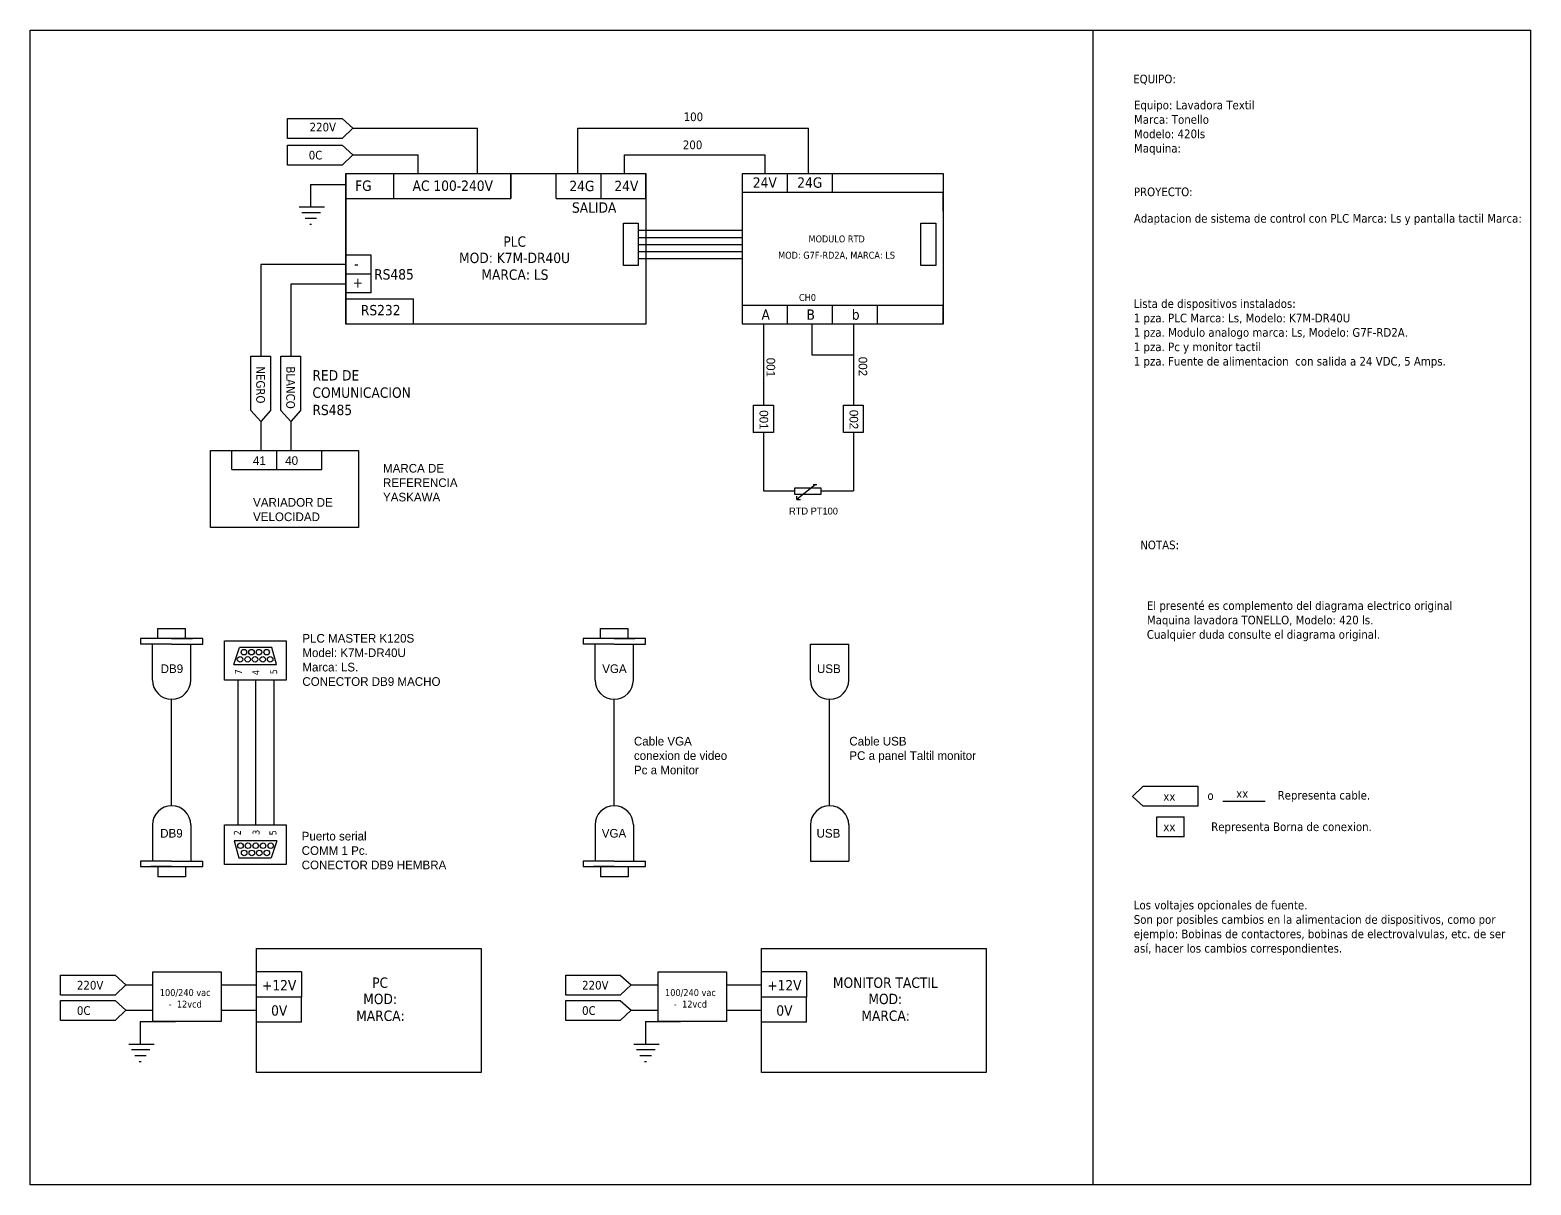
# Model space of a CAD drawing. Header units: millimetres. Extents: x 123 to 1759, y 804 to 1552.
# Drawn here: x 123.2 to 557, y 1217.8 to 1551.8 of the extents above; entities that cross this region are included whole.
import ezdxf

# ---------------------------------------------------------------- set-up
doc = ezdxf.new("R2010")
doc.units = ezdxf.units.MM
doc.styles.add('Tahoma', font='tahoma.ttf')

msp = doc.modelspace()

# ---------------------------------------------------------------- linework, layer by layer
for p, q in [((123.17, 1217.78), (123.17, 1551.78)), ((123.17, 1551.78), (556.96, 1551.78)), ((430.31, 1551.78), (430.31, 1217.78)), ((556.96, 1217.78), (556.96, 1551.78)), ((197.59, 1526.16), (213.36, 1526.16)), ((197.59, 1520.4), (197.59, 1526.16)), ((213.36, 1526.16), (216.48, 1523.36)), ((216.48, 1523.36), (213.36, 1520.4)), ((216.48, 1523.36), (252.49, 1523.36)), ((252.49, 1510.32), (252.49, 1523.36)), ((281.45, 1523.36), (348.12, 1523.37)), ((281.45, 1510.32), (281.45, 1523.36)), ((348.12, 1510.34), (348.12, 1523.37)), ((213.36, 1520.4), (197.59, 1520.4)), ((197.62, 1518.47), (213.39, 1518.47)), ((197.62, 1512.71), (197.62, 1518.47)), ((213.39, 1518.47), (216.51, 1515.67)), ((216.51, 1515.67), (213.39, 1512.71)), ((216.51, 1515.67), (235.38, 1515.67)), ((235.38, 1510.32), (235.38, 1515.67)), ((294.99, 1515.67), (335.65, 1515.67)), ((294.99, 1510.32), (294.99, 1515.67)), ((335.65, 1510.32), (335.65, 1515.67)), ((213.39, 1512.71), (197.62, 1512.71)), ((228.35, 1503.03), (228.35, 1510.32)), ((262.09, 1503.03), (262.09, 1510.32)), ((262.19, 1503.03), (262.19, 1510.32)), ((275.19, 1503.03), (275.19, 1510.32)), ((288.19, 1503.03), (288.19, 1510.32)), ((301.19, 1503.03), (301.19, 1510.32)), ((342.12, 1504.86), (342.12, 1510.34)), ((355.12, 1504.86), (355.12, 1510.34)), ((204.24, 1507.12), (204.24, 1500.63)), ((204.24, 1507.12), (214.45, 1507.12)), ((214.45, 1503.03), (262.09, 1503.03)), ((275.19, 1503.03), (301.19, 1503.03)), ((329.12, 1504.86), (387.12, 1504.86)), ((387.12, 1499.41), (387.12, 1504.86)), ((200.96, 1500.63), (208.28, 1500.63)), ((201.74, 1499.04), (207.09, 1499.04)), ((202.69, 1497.32), (206, 1497.32)), ((204.01, 1495.6), (204.55, 1495.6)), ((298.96, 1493.87), (329.12, 1493.87)), ((298.96, 1491.81), (329.12, 1491.81)), ((298.96, 1489.76), (329.12, 1489.76)), ((189.9, 1483.98), (189.9, 1457.48)), ((214.45, 1483.98), (189.9, 1483.98)), ((221.73, 1486.67), (214.45, 1486.67)), ((221.73, 1475.78), (221.73, 1486.67)), ((298.96, 1487.71), (329.12, 1487.71)), ((298.96, 1485.66), (329.12, 1485.66)), ((221.73, 1481.22), (214.45, 1481.22)), ((198.57, 1478.3), (198.57, 1457.48)), ((214.45, 1478.3), (198.57, 1478.3)), ((221.73, 1475.78), (214.45, 1475.78)), ((214.45, 1474.04), (234.01, 1474.04)), ((234.01, 1466.75), (234.01, 1474.04)), ((329.12, 1472.21), (387.12, 1472.21)), ((342.12, 1466.74), (342.12, 1472.19)), ((355.12, 1466.74), (355.12, 1472.21)), ((368.12, 1466.74), (368.12, 1472.21)), ((387.12, 1466.75), (387.12, 1472.21)), ((335.12, 1466.75), (335.12, 1443.29)), ((349.12, 1466.74), (349.12, 1457.8)), ((361.12, 1466.77), (361.12, 1443.31)), ((349.12, 1457.8), (361.12, 1457.8)), ((186.95, 1441.71), (186.95, 1457.48)), ((186.95, 1457.48), (192.71, 1457.48)), ((192.71, 1457.48), (192.71, 1441.71)), ((195.62, 1441.71), (195.62, 1457.48)), ((195.62, 1457.48), (201.38, 1457.48)), ((201.38, 1457.48), (201.38, 1441.71)), ((189.9, 1438.59), (186.95, 1441.71)), ((192.71, 1441.71), (189.9, 1438.59)), ((198.57, 1438.59), (195.62, 1441.71)), ((201.38, 1441.71), (198.57, 1438.59)), ((332.24, 1435.41), (332.24, 1443.29)), ((332.24, 1443.29), (338, 1443.29)), ((338, 1443.29), (338, 1435.41)), ((338, 1443.29), (338, 1435.41)), ((358.24, 1435.42), (358.24, 1443.31)), ((358.24, 1443.31), (364, 1443.31)), ((364, 1443.31), (364, 1435.42)), ((189.9, 1438.59), (189.9, 1432.39)), ((198.57, 1438.59), (198.57, 1432.39)), ((189.9, 1432.39), (189.9, 1430.17)), ((198.57, 1432.39), (198.57, 1430.17)), ((332.17, 1435.45), (337.93, 1435.45)), ((332.24, 1435.45), (338, 1435.45)), ((335.12, 1435.45), (335.12, 1418.47)), ((358.24, 1435.47), (364, 1435.47)), ((361.12, 1435.47), (361.12, 1418.49)), ((181.47, 1424.72), (181.47, 1430.18)), ((194.47, 1424.72), (194.47, 1430.2)), ((207.47, 1424.72), (207.47, 1430.2)), ((181.47, 1424.72), (207.47, 1424.72)), ((350.16, 1420.31), (344.75, 1416.05)), ((349.54, 1420.31), (350.61, 1420.31)), ((335.12, 1418.49), (344.23, 1418.49)), ((344.75, 1416.05), (344.75, 1416.98)), ((344.75, 1416.05), (345.82, 1416.05)), ((351.74, 1418.49), (361.12, 1418.49)), ((173.1, 1375.78), (155.1, 1375.78)), ((155.1, 1375.78), (155.1, 1374.21)), ((164.1, 1375.78), (158.1, 1375.78)), ((160.1, 1375.78), (160.1, 1378.75)), ((160.1, 1378.75), (168.1, 1378.75)), ((164.1, 1375.78), (170.1, 1375.78)), ((168.1, 1375.78), (168.1, 1378.75)), ((173.1, 1374.21), (173.1, 1375.78)), ((301, 1375.78), (283, 1375.78)), ((283, 1375.78), (283, 1374.21)), ((292, 1375.78), (286, 1375.78)), ((288, 1375.78), (288, 1378.75)), ((288, 1378.75), (296, 1378.75)), ((292, 1375.78), (298, 1375.78)), ((296, 1375.78), (296, 1378.75)), ((301, 1374.21), (301, 1375.78)), ((164.1, 1374.21), (155.1, 1374.21)), ((158.57, 1363.78), (158.57, 1374.21)), ((164.1, 1374.21), (173.1, 1374.21)), ((169.64, 1363.78), (169.64, 1374.21)), ((182.06, 1368.34), (183.72, 1373.25)), ((193.09, 1373.25), (183.72, 1373.25)), ((194.43, 1368.34), (193.09, 1373.25)), ((292, 1374.21), (283, 1374.21)), ((286.47, 1363.78), (286.47, 1374.21)), ((292, 1374.21), (301, 1374.21)), ((297.54, 1363.78), (297.54, 1374.21)), ((348.73, 1363.78), (348.73, 1374.21)), ((348.73, 1374.21), (359.8, 1374.21)), ((359.8, 1363.78), (359.8, 1374.21)), ((182.06, 1368.34), (194.43, 1368.34)), ((183.31, 1321.9), (183.31, 1363.78)), ((188.43, 1321.9), (188.43, 1363.78)), ((193.71, 1321.9), (193.71, 1363.78)), ((164.1, 1327.43), (164.1, 1358.24)), ((292, 1327.43), (292, 1358.24)), ((354.26, 1327.43), (354.26, 1358.24)), ((441.79, 1330.13), (444.91, 1333.08)), ((444.91, 1333.08), (460.68, 1333.08)), ((460.68, 1333.08), (460.68, 1327.32)), ((444.91, 1327.32), (441.79, 1330.13)), ((467.9, 1328.81), (480.14, 1328.81)), ((460.68, 1327.32), (444.91, 1327.32)), ((448.86, 1324.24), (456.74, 1324.24)), ((448.86, 1318.47), (448.86, 1324.24)), ((456.7, 1318.47), (456.7, 1324.24)), ((158.57, 1321.9), (158.57, 1311.46)), ((169.64, 1321.9), (169.64, 1311.46)), ((286.47, 1321.9), (286.47, 1311.46)), ((297.54, 1321.9), (297.54, 1311.46)), ((348.73, 1321.9), (348.73, 1311.46)), ((359.8, 1321.9), (359.8, 1311.46)), ((194.53, 1317.33), (182.16, 1317.33)), ((182.16, 1317.33), (183.5, 1312.42)), ((194.53, 1317.33), (192.87, 1312.42)), ((456.74, 1318.47), (448.86, 1318.47)), ((164.1, 1311.46), (155.1, 1311.46)), ((155.1, 1311.46), (155.1, 1309.9)), ((164.1, 1311.46), (173.1, 1311.46)), ((173.1, 1309.9), (173.1, 1311.46)), ((183.5, 1312.42), (192.87, 1312.42)), ((292, 1311.46), (283, 1311.46)), ((283, 1311.46), (283, 1309.9)), ((292, 1311.46), (301, 1311.46)), ((301, 1309.9), (301, 1311.46)), ((348.73, 1311.46), (359.8, 1311.46)), ((155.1, 1309.9), (173.1, 1309.9)), ((164.1, 1309.9), (158.1, 1309.9)), ((160.1, 1309.9), (160.1, 1306.92)), ((168.1, 1306.92), (160.1, 1306.92)), ((164.1, 1309.9), (170.1, 1309.9)), ((168.1, 1309.9), (168.1, 1306.92)), ((283, 1309.9), (301, 1309.9)), ((292, 1309.9), (286, 1309.9)), ((288, 1309.9), (288, 1306.92)), ((296, 1306.92), (288, 1306.92)), ((292, 1309.9), (298, 1309.9)), ((296, 1309.9), (296, 1306.92)), ((131.98, 1278.46), (147.75, 1278.46)), ((131.98, 1272.7), (131.98, 1278.46)), ((147.75, 1278.46), (150.87, 1275.66)), ((150.87, 1275.66), (147.75, 1272.7)), ((150.87, 1275.66), (158.66, 1275.66)), ((178.43, 1275.66), (188.59, 1275.66)), ((201.59, 1279.41), (188.65, 1279.41)), ((201.59, 1279.41), (201.59, 1272.12)), ((277.98, 1278.46), (293.75, 1278.46)), ((277.98, 1272.7), (277.98, 1278.46)), ((293.75, 1278.46), (296.87, 1275.66)), ((296.87, 1275.66), (293.75, 1272.7)), ((296.87, 1275.66), (304.67, 1275.66)), ((324.43, 1275.66), (334.59, 1275.66)), ((347.59, 1279.41), (334.65, 1279.41)), ((347.59, 1279.41), (347.59, 1272.12)), ((147.75, 1272.7), (131.98, 1272.7)), ((131.98, 1271.13), (147.75, 1271.13)), ((131.98, 1265.36), (131.98, 1271.13)), ((147.75, 1271.13), (150.87, 1268.32)), ((201.59, 1272.12), (188.65, 1272.12)), ((201.59, 1264.83), (201.59, 1272.12)), ((293.75, 1272.7), (277.98, 1272.7)), ((277.98, 1271.13), (293.75, 1271.13)), ((277.98, 1265.36), (277.98, 1271.13)), ((293.75, 1271.13), (296.87, 1268.32)), ((347.59, 1272.12), (334.65, 1272.12)), ((347.59, 1264.83), (347.59, 1272.12)), ((150.87, 1268.32), (147.75, 1265.36)), ((150.87, 1268.32), (158.66, 1268.32)), ((178.43, 1268.32), (188.59, 1268.32)), ((296.87, 1268.32), (293.75, 1265.36)), ((296.87, 1268.32), (304.67, 1268.32)), ((324.43, 1268.32), (334.59, 1268.32)), ((147.75, 1265.36), (131.98, 1265.36)), ((154.99, 1265.02), (154.99, 1258.53)), ((154.99, 1265.02), (165.2, 1265.02)), ((201.59, 1264.83), (188.65, 1264.83)), ((293.75, 1265.36), (277.98, 1265.36)), ((301, 1265.02), (301, 1258.53)), ((301, 1265.02), (311.2, 1265.02)), ((347.59, 1264.83), (334.65, 1264.83)), ((151.71, 1258.53), (159.02, 1258.53)), ((297.71, 1258.53), (305.03, 1258.53)), ((152.48, 1256.94), (157.84, 1256.94)), ((153.44, 1255.22), (156.75, 1255.22)), ((298.49, 1256.94), (303.85, 1256.94)), ((299.44, 1255.22), (302.76, 1255.22)), ((154.75, 1253.49), (155.3, 1253.49)), ((300.76, 1253.49), (301.3, 1253.49)), ((556.96, 1217.78), (123.17, 1217.78))]:
    msp.add_line(p, q)
for points in [[(214.45, 1510.32), (214.45, 1510.32), (214.45, 1466.75), (214.45, 1466.75)], [(214.45, 1510.32), (301.19, 1510.32), (301.19, 1466.75), (214.45, 1466.75)], [(329.12, 1510.32), (387.12, 1510.32), (387.12, 1466.75), (329.12, 1466.75)], [(294.7, 1495.92), (298.96, 1495.92), (298.96, 1483.66), (294.7, 1483.66)], [(380.65, 1495.92), (384.91, 1495.92), (384.91, 1483.66), (380.65, 1483.66)], [(175.34, 1430.17), (218.06, 1430.17), (218.06, 1407.96), (175.34, 1407.96)], [(344.23, 1419.42), (351.74, 1419.42), (351.74, 1417.45), (344.23, 1417.45)], [(179.37, 1375.17), (197.22, 1375.17), (197.22, 1363.78), (179.37, 1363.78)], [(197.22, 1310.5), (179.37, 1310.5), (179.37, 1321.9), (197.22, 1321.9)], [(188.59, 1286.16), (253.53, 1286.16), (253.53, 1250.31), (188.59, 1250.31)], [(334.59, 1286.16), (399.53, 1286.16), (399.53, 1250.31), (334.59, 1250.31)], [(158.66, 1279.46), (178.43, 1279.46), (178.43, 1265.02), (158.66, 1265.02)], [(304.67, 1279.46), (324.43, 1279.46), (324.43, 1265.02), (304.67, 1265.02)]]:
    msp.add_lwpolyline(points, close=True)
for centre in [(184.99, 1371.87), (187.19, 1371.87), (189.32, 1371.87), (191.55, 1371.87), (183.88, 1369.8), (186.07, 1369.8), (188.21, 1369.8), (190.43, 1369.8), (192.58, 1369.8), (184.01, 1315.88), (185.05, 1313.8), (186.16, 1315.88), (187.27, 1313.8), (188.39, 1315.88), (189.41, 1313.8), (190.53, 1315.88), (191.6, 1313.8), (192.72, 1315.88)]:
    msp.add_circle(centre, 0.802)
for centre, start, end in [((164.1, 1363.78), 180, 0), ((292, 1363.78), 180, 0), ((354.26, 1363.78), 180, 0), ((164.1, 1321.9), 0, 180), ((292, 1321.9), 0, 180), ((354.26, 1321.9), 0, 180)]:
    msp.add_arc(centre, 5.54, start, end)

# ---------------------------------------------------------------- texts
at = {"style": 'Tahoma'}
for s, insert, char_height, width, attachment_point in [('EQUIPO:', (441.99, 1538.87), 2.5, 57.589, 1), ('Equipo: Lavadora Textil\\PMarca: Tonello \\PModelo: 420ls\\PMaquina: ', (442.23, 1531.33), 2.5, 107.8163, 1), ('100', (312.07, 1527.93), 2.5, 15.2778, 1), ('220V', (203.96, 1524.96), 2.5, 15.2778, 1), ('200', (311.84, 1519.82), 2.5, 15.2778, 1), ('0C', (203.72, 1516.85), 2.5, 15.2778, 1), ('FG', (217.12, 1508.26), 3, 15.2778, 1), ('AC 100-240V', (233.73, 1508.26), 3, 25.088, 1), ('24G', (279.05, 1508.18), 3, 15.2778, 1), ('24V', (292.05, 1508.18), 3, 15.2778, 1), ('24V', (335.53, 1509.17), 3, 15.2778, 2), ('24G', (348.53, 1509.17), 3, 15.2778, 2), ('PROYECTO:', (442.19, 1506.23), 2.5, 57.589, 1), ('SALIDA', (279.79, 1501.94), 3, 15.2778, 1), ('Adaptacion de sistema de control con PLC Marca: Ls y pantalla tactil Marca: ', (442.19, 1498.56), 2.5, 107.8163, 1), ('MODULO RTD', (356.3, 1492.37), 2, 60.9491, 2), ('PLC', (263.24, 1492.1), 3, 60.9491, 2), ('  -', (214.61, 1485.7), 3, 15.2778, 1), ('MOD: K7M-DR40U', (263.21, 1487.39), 3, 60.9491, 2), ('MOD: G7F-RD2A, MARCA: LS', (356.27, 1487.66), 2, 60.9491, 2), (' +', (215.26, 1480.26), 3, 15.2778, 1), ('RS485', (222.62, 1482.62), 3, 15.2778, 1), ('MARCA: LS', (263.31, 1482.54), 3, 60.9491, 2), ('CH0', (347.86, 1475.44), 2, 15.2778, 2), ('RS232', (218.78, 1472.27), 3, 15.2778, 1), ('A', (335.79, 1470.98), 3, 15.2778, 2), ('B', (348.79, 1470.98), 3, 15.2778, 2), ('b', (361.79, 1470.98), 3, 15.2778, 2), ('Lista de dispositivos instalados:\\P1 pza. PLC Marca: Ls, Modelo: K7M-DR40U \\P1 pza. Modulo analogo marca: Ls, Modelo: G7F-RD2A. \\P1 pza. Pc y monitor tactil \\P1 pza. Fuente de alimentacion  con salida a 24 VDC, 5 Amps.', (442.16, 1473.91), 2.5, 110.8234, 1), ('RED DE COMUNICACION RS485', (204.79, 1453.42), 3, 32.4103, 1), ('NOTAS:', (444.03, 1404.12), 2.5, 57.589, 1), ('El presenté es complemento del diagrama electrico original Maquina lavadora TONELLO, Modelo: 420 ls.\\PCualquier duda consulte el diagrama original.', (445.94, 1386.58), 2.5, 99.3678, 1), ('Representa cable.', (483.72, 1331.75), 2.5, 99.3678, 1), ('o', (463.46, 1331.64), 2.5, 99.3678, 1), ('Representa Borna de conexion.', (464.53, 1322.63), 2.5, 99.3678, 1), ('Los voltajes opcionales de fuente.\\PSon por posibles cambios en la alimentacion de dispositivos, como por ejemplo: Bobinas de contactores, bobinas de electrovalvulas, etc. de ser así, hacer los cambios correspondientes.', (442.16, 1299.98), 2.5, 110.8234, 1), ('+12V', (195.18, 1277.04), 3, 15.2778, 2), ('PC', (224.37, 1277.79), 3, 60.9491, 2), ('+12V', (341.19, 1277.04), 3, 15.2778, 2), ('MONITOR TACTIL', (370.37, 1277.79), 3, 60.9491, 2), ('100/240 vac\\P-  12vcd', (168.03, 1274.42), 2, 23.221, 2), ('MOD: ', (224.35, 1273.08), 3, 60.9491, 2), ('100/240 vac\\P-  12vcd', (314.04, 1274.42), 2, 23.221, 2), ('MOD: ', (370.35, 1273.08), 3, 60.9491, 2), ('0V', (195.18, 1269.75), 3, 15.2778, 2), ('MARCA: ', (224.44, 1268.23), 3, 70.8153, 2), ('0V', (341.19, 1269.75), 3, 15.2778, 2), ('MARCA: ', (370.45, 1268.23), 3, 70.8153, 2)]:
    msp.add_mtext(s, dxfattribs=dict(at, insert=insert, char_height=char_height, width=width, attachment_point=attachment_point))
at = {"attachment_point": 1, "style": 'Tahoma'}
for s, insert, char_height, width, rotation in [('NEGRO', (191.06, 1454.51), 2.5, 15.2778, 270.0001), ('BLANCO', (199.73, 1454.51), 2.5, 15.2778, 270.0001), ('7', (182.42, 1365.41), 2, 2.3308, 90), ('4', (187.42, 1365.22), 2, 2.3308, 90), ('5', (192.58, 1365.45), 2, 2.3308, 90), ('xx', (450.7, 1331.39), 2.5, 15.2778, 0.0001), ('xx', (471.76, 1332.24), 2.5, 15.2778, 0.0001), ('2', (182.1, 1318.91), 2, 2.3308, 90), ('3', (187.49, 1319.01), 2, 2.3308, 90), ('5', (192.37, 1318.88), 2, 2.3308, 90), ('xx', (450.7, 1322.6), 2.5, 15.2778, 0.0001), ('220V', (136.72, 1276.81), 2.5, 15.2778, 0.0001), ('220V', (282.72, 1276.81), 2.5, 15.2778, 0.0001), ('0C', (136.72, 1269.47), 2.5, 15.2778, 0.0001), ('0C', (282.72, 1269.47), 2.5, 15.2778, 0.0001)]:
    msp.add_mtext(s, dxfattribs=dict(at, insert=insert, char_height=char_height, width=width, rotation=rotation))
at = {"char_height": 2.5, "width": 15.2778, "attachment_point": 1, "rotation": 270}
for s, insert in [('001', (338.52, 1457)), ('002', (365.13, 1457.27)), ('001', (336.5, 1441.82)), ('002', (362.51, 1441.92))]:
    msp.add_mtext(s, dxfattribs=dict(at, insert=insert))
for s, insert, char_height, width, attachment_point in [('41', (187.58, 1428.52), 2.5, 7.305, 1), ('40', (196.92, 1428.52), 2.5, 7.305, 1), ('MARCA DE REFERENCIA YASKAWA', (225.19, 1426.29), 2.5, 29.6212, 1), ('VARIADOR DE VELOCIDAD', (187.63, 1416.43), 2.5, 29.6212, 1), ('RTD PT100', (342.54, 1413.67), 2, 17.9063, 1), ('PLC MASTER K120S\\PModel: K7M-DR40U\\PMarca: LS.\\PCONECTOR DB9 MACHO', (201.87, 1377.12), 2.5, 60.8878, 1), ('DB9', (164.17, 1368.33), 2.5, 8.7268, 2), ('VGA', (292.07, 1368.33), 2.5, 8.7268, 2), ('USB', (354.04, 1368.33), 2.5, 8.7268, 2), ('Cable VGA \\Pconexion de video \\PPc a Monitor', (297.7, 1347.37), 2.5, 39.6035, 1), ('Cable USB \\PPC a panel Taltil monitor', (359.96, 1347.37), 2.5, 39.6035, 1), ('DB9', (164.04, 1320.74), 2.5, 8.7268, 2), ('Puerto serial \\PCOMM 1 Pc.\\PCONECTOR DB9 HEMBRA', (201.68, 1319.91), 2.5, 49.9622, 1), ('VGA', (291.94, 1320.74), 2.5, 8.7268, 2), ('USB', (353.92, 1320.74), 2.5, 8.7268, 2)]:
    msp.add_mtext(s, dxfattribs=dict(insert=insert, char_height=char_height, width=width, attachment_point=attachment_point))

doc.saveas('drawing.dxf')
